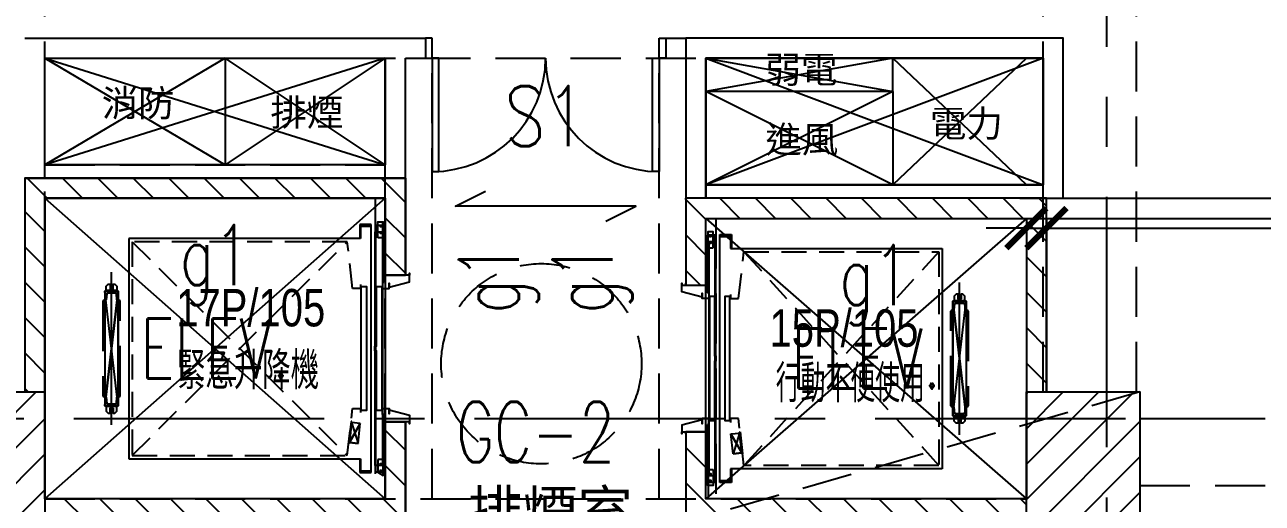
# Model space of a CAD drawing. Header units: millimetres. Extents: x -3377 to 119122, y -22007 to 15479.
# Drawn here: x 53156 to 54083, y 5386 to 5744 of the extents above; entities that cross this region are included whole.
import ezdxf
from ezdxf.enums import TextEntityAlignment as Align

# ---------------------------------------------------------------- set-up
doc = ezdxf.new("R2010")
doc.units = ezdxf.units.MM
doc.header["$LTSCALE"] = 150
doc.header["$MEASUREMENT"] = 0
for name, pattern in [('CENTER', [2, 1.25, -0.25, 0.25, -0.25]), ('DIVIDE2', [15.875, 6.35, -3.175, 0, -3.175, 0, -3.175]), ('DOT', [0.25, 0, -0.25]), ('HIDDEN', [0.375, 0.25, -0.125]), ('HIDDEN2', [0.1875, 0.125, -0.0625]), ('PHANTOM2', [31.75, 15.875, -3.175, 3.175, -3.175, 3.175, -3.175])]:
    doc.linetypes.add(name, pattern=pattern)
doc.layers.get('0').update_dxf_attribs({"plot": 0})
for name, color, linetype in [('BEAM', 251, 'DOT'), ('CENTER', 1, 'CENTER'), ('COL', 1, 'Continuous'), ('DIM1', 7, 'Continuous'), ('E-TXT', 7, 'Continuous'), ('HIDDEN', 2, 'HIDDEN'), ('OPEN', 4, 'Continuous'), ('S-COL', 7, 'Continuous'), ('S-COLB', 4, 'HIDDEN'), ('S-CONCWALL', 30, 'Continuous'), ('S-DIM', 2, 'Continuous'), ('S-GRID', 1, 'CENTER'), ('S-HATCH-COL', 13, 'Continuous'), ('S-HATCH-CONCWALL', 161, 'Continuous'), ('S-OPEN', 13, 'Continuous'), ('S-RCBMB', 3, 'HIDDEN'), ('S-RCBMG', 2, 'HIDDEN'), ('S-SLAB', 5, 'Continuous'), ('S-SLABT', 2, 'Continuous'), ('S-TEXT', 2, 'Continuous'), ('S-TEXTB', 3, 'Continuous'), ('S-TEXTG', 2, 'Continuous'), ('TEXT', 2, 'Continuous'), ('WALL', 2, 'Continuous')]:
    doc.layers.add(name, color=color, linetype=linetype)
doc.layers.add('S-ARCH', color=252, linetype='Continuous', plot=False)
doc.styles.add('3E', font='simplex.shx', dxfattribs={"width": 0.8, "height": 45, "bigfont": 'dayus.shx'})
doc.styles.add('CHINESET', font='c2.shx', dxfattribs={"bigfont": 'china.shx'})
doc.styles.add('CS4', font='romans.shx', dxfattribs={"width": 0.7, "height": 45, "bigfont": 'lsp.shx'})
doc.styles.add('HH', font='')
doc.styles.get('HH').set_extended_font_data('Microsoft JhengHei')
doc.dimstyles.new('DIM150', dxfattribs={"dimscale": 15, "dimtxt": 3, "dimasz": 2, "dimexe": 2, "dimexo": 2, "dimgap": 1, "dimtad": 1, "dimdec": 1, "dimdsep": 46, "dimtxsty": 'CS4', "dimblk1": 'ARCHTICK', "dimblk2": 'ARCHTICK', "dimsah": 1, "dimcen": 2, "dimdle": 2, "dimadec": 0, "dimazin": 0, "dimtfac": 1, "dimtdec": 1, "dimtmove": 0, "dimatfit": 3, "dimldrblk": 'TAA', "dimfxl": 0, "dimtolj": 1, "dimarcsym": 0})

# ---------------------------------------------------------------- blocks, each defined once
blk = doc.blocks.new('LINE(2)')
at = {"layer": 'S-GRID'}
for points in [[(-6585.87, -344.9), (-6585.87, -3083.41)], [(-8859.11, -2310.91), (-5430.87, -2310.91)]]:
    blk.add_lwpolyline(points, dxfattribs=at)
blk = doc.blocks.new('COL(2F-16F)')
for points in [[(-7465.87, -2290.91), (-7380.87, -2290.91), (-7380.87, -2430.91), (-7465.87, -2430.91)], [(-6645.87, -2290.91), (-6560.87, -2290.91), (-6560.87, -2430.91), (-6645.87, -2430.91)]]:
    blk.add_lwpolyline(points, close=True)
blk = doc.blocks.new('WALL(2F-14F)')
for points in [[(-7380.87, -2290.91), (-7380.87, -2145.91), (-7125.87, -2145.91), (-7125.87, -2203.41), (-7110.87, -2203.41), (-7110.87, -2130.91), (-7395.87, -2130.91), (-7395.87, -2290.91), (-7380.87, -2290.91)], [(-6630.87, -2290.91), (-6630.87, -2145.91), (-6900.87, -2145.91), (-6900.87, -2210.91), (-6885.87, -2210.91), (-6885.87, -2160.91), (-6645.87, -2160.91), (-6645.87, -2290.91), (-6630.87, -2290.91)], [(-7380.87, -2385.91), (-7110.87, -2385.91), (-7110.87, -2313.41), (-7125.87, -2313.41), (-7125.87, -2370.91), (-7380.87, -2370.91), (-7380.87, -2385.91)]]:
    blk.add_lwpolyline(points)
at = {"elevation": 1.07}
blk.add_lwpolyline([(-6645.87, -2370.91), (-6885.87, -2370.91), (-6885.87, -2320.91), (-6900.87, -2320.91), (-6900.87, -2385.91), (-6645.87, -2385.91), (-6645.87, -2370.91)], dxfattribs=at)
blk = doc.blocks.new('_ARCHTICK')
at = {"color": 0, "linetype": 'ByBlock', "const_width": 0.15}
blk.add_lwpolyline([(-0.5, -0.5), (0.5, 0.5)], dxfattribs=at)
blk = doc.blocks.new('*D210')
at = {"layer": 'DEFPOINTS', "color": 0, "transparency": 16777216}
for p in [(53906.13, 5591.93), (53921.13, 5591.93), (53921.13, 5591.93)]:
    blk.add_point(p, dxfattribs=at)
at = {"layer": 'S-DIM', "color": 0, "lineweight": -2, "transparency": 16777216}
for p, q in [((53906.13, 5621.93), (53906.13, 5621.93)), ((53906.13, 5591.93), (53876.13, 5591.93)), ((53906.13, 5591.93), (53921.13, 5591.93)), ((53921.13, 5591.93), (54425.58, 5591.93))]:
    blk.add_line(p, q, dxfattribs=at)
at = {"layer": 'S-DIM', "color": 0, "lineweight": -2, "transparency": 16777216, "xscale": 30, "yscale": 30, "zscale": 30}
blk.add_blockref('_ARCHTICK', (53906.13, 5591.93), dxfattribs=at)
at = {"layer": 'S-DIM', "color": 0, "lineweight": -2, "transparency": 16777216, "xscale": 30, "yscale": 30, "zscale": 30, "rotation": 180}
blk.add_blockref('_ARCHTICK', (53921.13, 5591.93), dxfattribs=at)
at = {"layer": 'S-DIM', "color": 0, "transparency": 16777216, "char_height": 45, "attachment_point": 5, "style": 'CS4'}
for s, insert in [('\\A1;RC牆(TYP.)', (54295.64, 5641.22)), ('\\A1;W(15)', (54295.64, 5542.65))]:
    blk.add_mtext(s, dxfattribs=dict(at, insert=insert))
blk = doc.blocks.new('TAA')
at = {"linetype": 'Continuous'}
blk.add_line((0, 0), (-1.663, 0), dxfattribs=at)
blk.add_solid([(-1.5, -0.25), (-1.5, 0.25), (0, 0)], dxfattribs=at)
blk = doc.blocks.new('DwFm')
at = {"layer": 'DEFPOINTS', "color": 252, "linetype": 'HIDDEN'}
blk.add_lwpolyline([(-6560.87, -2290.91), (-12110.4, -3880.07)], dxfattribs=at)
blk = doc.blocks.new('A$C536C7597')
at = {"color": 252}
for p, q in [((-685, 250), (-820, 170)), ((-820, 250), (-685, 170)), ((-685, 250), (-820, 170)), ((-820, 250), (-685, 170)), ((-565, 250), (-685, 170)), ((-565, 170), (-685, 250)), ((-565, 250), (-685, 170)), ((-565, 170), (-685, 250)), ((-685, 250), (-685, 170)), ((-185, 225), (-185, 250)), ((-185, 225), (-325, 155)), ((-185, 155), (-325, 225)), ((-565, 170), (-820, 170)), ((-565, 170), (-820, 170)), ((-72.5, 155), (-325, 155)), ((-85, 155), (-325, 155)), ((-85, 155), (-325, 155))]:
    blk.add_line(p, q, dxfattribs=at)
at = {"color": 252, "ltscale": 10}
for p, q in [((-566.85, 115.5), (-566.85, 127.5)), ((-323.15, 108), (-323.15, 120)), ((-566.85, -50.5), (-566.85, -62.5)), ((-323.15, -58), (-323.15, -80))]:
    blk.add_line(p, q, dxfattribs=at)
at = {"color": 252, "linetype": 'HIDDEN2'}
for p, q in [((-754.5, 112.5), (-593.5, -47.5)), ((-754.5, -47.5), (-593.5, 112.5)), ((-150.5, 105), (-296.5, -55)), ((-150.5, -55), (-296.5, 105))]:
    blk.add_line(p, q, dxfattribs=at)
at = {"color": 252}
for points in [[(-185, 250), (-325, 225)], [(-325, 250), (-185, 225), (-325, 225)], [(-85, 250), (-185, 155)], [(-85, 155), (-185, 250)], [(-185, 225), (-185, 155)], [(-325, 155), (-72.5, 155)], [(-325, 155), (-85, 155)]]:
    blk.add_lwpolyline(points, dxfattribs=at)
at = {"color": 252, "linetype": 'PHANTOM2'}
for points in [[(-575.5, 32.5), (-575.5, 124), (-583.5, 124), (-583.5, 115), (-757, 115), (-757, -50), (-583.5, -50), (-583.5, -59), (-575.5, -59), (-575.5, 32.5)], [(-314.5, 25), (-314.5, 116.5), (-306.5, 116.5), (-306.5, 107.5), (-148, 107.5), (-148, -57.5), (-306.5, -57.5), (-306.5, -66.5), (-314.5, -66.5), (-314.5, 25)]]:
    blk.add_lwpolyline(points, dxfattribs=at)
at = {"color": 252, "linetype": 'DIVIDE2'}
for points in [[(-584.1, -50), (-584.1, -60.4), (-575.5, -60.4), (-575.5, 125.4), (-584.1, 125.4), (-584.1, 115)], [(-566.03, -17.69), (-566.03, -60), (-572.03, -60), (-572.03, 125), (-566.03, 125), (-566.03, 82.7)], [(-323.97, -25.19), (-323.97, -67.5), (-317.97, -67.5), (-317.97, 117.5), (-323.97, 117.5), (-323.97, 75.2)], [(-305.9, -57.5), (-305.9, -67.9), (-314.5, -67.9), (-314.5, 117.9), (-305.9, 117.9), (-305.9, 107.5)]]:
    blk.add_lwpolyline(points, dxfattribs=at)
at = {"color": 252, "ltscale": 10}
for points in [[(-570.53, 115.5), (-570.53, 127.5), (-566.53, 127.5), (-566.53, 115.5)], [(-319.47, 108), (-319.47, 120), (-323.47, 120), (-323.47, 108)], [(-583, -14), (-583, 79), (-579.2, 79), (-579.2, -14)], [(-307, -21.5), (-307, 71.5), (-310.8, 71.5), (-310.8, -21.5)], [(-570.53, -50.5), (-570.53, -60), (-566.53, -62.5), (-566.53, -50.5)], [(-319.47, -58), (-319.47, -70), (-323.47, -70), (-323.47, -58)]]:
    blk.add_lwpolyline(points, close=True, dxfattribs=at)
at = {"color": 252, "linetype": 'HIDDEN2'}
for points in [[(-583.5, 80.5), (-583.5, 77.5), (-589.5, 77.5), (-593.5, 112.5), (-754.5, 112.5), (-754.5, -47.5), (-593.5, -47.5), (-589.5, -12.5), (-583.5, -12.5), (-583.5, -15.5)], [(-306.5, 73), (-306.5, 70), (-300.5, 70), (-296.5, 105), (-150.5, 105), (-150.5, -55), (-296.5, -55), (-300.5, -20), (-306.5, -20), (-306.5, -23)], [(-590.21, -22.87), (-590.12, -22.13), (-590.62, -22.07), (-592.48, -38.47), (-591.99, -38.52), (-591.9, -37.78)], [(-585.44, -38.51), (-591.9, -37.78), (-583.75, -23.61), (-591.9, -37.78), (-585.44, -38.51), (-583.75, -23.61), (-590.21, -22.87), (-591.9, -37.78), (-590.21, -22.87), (-585.44, -38.51)], [(-304.54, -46.39), (-298.08, -45.66), (-306.21, -31.48), (-298.08, -45.66), (-304.54, -46.39), (-306.21, -31.48), (-299.75, -30.76), (-298.08, -45.66), (-299.75, -30.76), (-304.54, -46.39)], [(-299.75, -30.76), (-299.83, -30.01), (-299.34, -29.96), (-297.5, -46.35), (-298, -46.41), (-298.08, -45.66)]]:
    blk.add_lwpolyline(points, dxfattribs=at)
at = {"color": 252, "linetype": 'PHANTOM2'}
for points in [[(-572.5, -55), (-572.5, 120), (-567.2, 120), (-567.2, -55)], [(-317.5, -62.5), (-317.5, 112.5), (-322.8, 112.5), (-322.8, -62.5)]]:
    blk.add_lwpolyline(points, close=True, dxfattribs=at)
at = {"color": 252, "ltscale": 10}
for points in [[(-565, 89), (-565, 87.5), (-566.2, 81.9), (-567.2, 81.9), (-567.2, 77.5), (-562.2, 77.5), (-562.2, 81.4), (-562.2, 78.5), (-547, 82.5), (-547, 89), (-547, 87.5), (-550, 87.5), (-550, 89), (-550, 87.5), (-565, 87.5)], [(-775, 75.5), (-765, 75.5), (-775, -10.5), (-765, 75.5), (-775, 75.5), (-775, -10.5), (-765, -10.5), (-765, 75.5), (-765, -10.5), (-775, 75.5)], [(-572.8, 32.5), (-572.8, 34.3), (-571.7, 34.3), (-571.7, 79), (-567.7, 79), (-567.7, -14), (-571.7, -14), (-571.7, 30.7), (-572.8, 30.7), (-572.8, 32.5)], [(-325, 81.5), (-325, 80), (-323.8, 74.4), (-322.8, 74.4), (-322.8, 70), (-327.8, 70), (-327.8, 73.9), (-327.8, 71), (-343, 75), (-343, 81.5), (-343, 80), (-340, 80), (-340, 81.5), (-340, 80), (-325, 80)], [(-317.2, 25), (-317.2, 26.8), (-318.3, 26.8), (-318.3, 71.5), (-322.3, 71.5), (-322.3, -21.5), (-318.3, -21.5), (-318.3, 23.2), (-317.2, 23.2), (-317.2, 25)], [(-130, 68), (-140, 68), (-130, -18), (-140, 68), (-130, 68), (-130, -18), (-140, -18), (-140, 68), (-140, -18), (-130, 68)], [(-565, -24), (-565, -22.5), (-566.2, -16.9), (-567.2, -16.9), (-567.2, -12.5), (-562.2, -12.5), (-562.2, -16.4), (-562.2, -13.5), (-547, -17.5), (-547, -24), (-547, -22.5), (-550, -22.5), (-550, -24), (-550, -22.5), (-565, -22.5)], [(-325, -31.5), (-325, -30), (-323.8, -24.4), (-322.8, -24.4), (-322.8, -20), (-327.8, -20), (-327.8, -23.9), (-327.8, -21), (-343, -25), (-343, -31.5), (-343, -30), (-340, -30), (-340, -31.5), (-340, -30), (-325, -30)]]:
    blk.add_lwpolyline(points, dxfattribs=at)
for points in [[(-766, 75.95), (-774, 75.95), (-774, 79.3), (-772.5, 80.8), (-771.1, 80.8), (-771.1, 77.2, 0.414214), (-770.9, 77), (-769.1, 77, 0.414214), (-768.9, 77.2), (-768.9, 80.8), (-767.5, 80.8), (-766, 79.3), (-766, 75.5), (-774, 75.5), (-774, 75.95)], [(-139, 68.45), (-131, 68.45), (-131, 71.8), (-132.5, 73.3), (-133.9, 73.3), (-133.9, 69.7, -0.414214), (-134.1, 69.5), (-135.9, 69.5, -0.414214), (-136.1, 69.7), (-136.1, 73.3), (-137.5, 73.3), (-139, 71.8), (-139, 68), (-131, 68), (-131, 68.45)], [(-766, -10.95), (-774, -10.95), (-774, -14.3), (-772.5, -15.8), (-771.1, -15.8), (-771.1, -12.2, -0.414214), (-770.9, -12), (-769.1, -12, -0.414214), (-768.9, -12.2), (-768.9, -15.8), (-767.5, -15.8), (-766, -14.3), (-766, -10.5), (-774, -10.5), (-774, -10.95)], [(-139, -18.45), (-131, -18.45), (-131, -21.8), (-132.5, -23.3), (-133.9, -23.3), (-133.9, -19.7, 0.414214), (-134.1, -19.5), (-135.9, -19.5, 0.414214), (-136.1, -19.7), (-136.1, -23.3), (-137.5, -23.3), (-139, -21.8), (-139, -18), (-131, -18), (-131, -18.45)]]:
    blk.add_lwpolyline(points, format="xyb", dxfattribs=at)
for centre in [(-568.33, 124), (-568.33, 124), (-568.33, 119), (-568.33, 119), (-321.67, 116.5), (-321.67, 116.5), (-321.67, 111.5), (-321.67, 111.5), (-568.33, -54), (-568.33, -54), (-568.33, -59), (-568.33, -59), (-321.67, -61.5), (-321.67, -61.5), (-321.67, -66.5), (-321.67, -66.5)]:
    blk.add_circle(centre, 0.425, dxfattribs=at)
at = {"layer": 'BEAM', "color": 252, "linetype": 'HIDDEN'}
for p, q in [((-572.5, 145), (-572.5, -80)), ((-317.5, 130), (-317.5, -80))]:
    blk.add_line(p, q, dxfattribs=at)
at = {"layer": 'CENTER', "color": 252}
for p, q in [((-770, -24.57), (-770, 89.58)), ((-135, -32.07), (-135, 82.08))]:
    blk.add_line(p, q, dxfattribs=at)
at = {"layer": 'COL', "color": 252}
for points in [[(-905, 0), (-820, 0), (-820, -140), (-905, -140)], [(-85, 0), (0, 0), (0, -140), (-85, -140)]]:
    blk.add_lwpolyline(points, close=True, dxfattribs=at)
at = {"layer": 'DIM1', "color": 252, "linetype": 'HIDDEN'}
blk.add_circle((-448.17, 21.1), 75, dxfattribs=at)
at = {"layer": 'HIDDEN', "color": 252}
for points in [[(-776.5, 68), (-776.5, -3, 0.414214), (-776, -3.5), (-774.55, -3.5, -0.385314), (-774.05, -3.95), (-773.6, -8.55, 0.385314), (-773.1, -9), (-766.9, -9, 0.385314), (-766.4, -8.55), (-765.95, -3.95, -0.385314), (-765.45, -3.5), (-764, -3.5, 0.414214), (-763.5, -3), (-763.5, 68, 0.414214), (-764, 68.5), (-765.45, 68.5, -0.385314), (-765.95, 68.95), (-766.4, 73.55, 0.385314), (-766.9, 74), (-773.1, 74, 0.385314), (-773.6, 73.55), (-774.05, 68.95, -0.385314), (-774.55, 68.5), (-776, 68.5, 0.414214), (-776.5, 68, 1)], [(-128.5, 60.5), (-128.5, -10.5, -0.414214), (-129, -11), (-130.45, -11, 0.385314), (-130.95, -11.45), (-131.4, -16.05, -0.385314), (-131.9, -16.5), (-138.1, -16.5, -0.385314), (-138.6, -16.05), (-139.05, -11.45, 0.385314), (-139.55, -11), (-141, -11, -0.414214), (-141.5, -10.5), (-141.5, 60.5, -0.414214), (-141, 61), (-139.55, 61, 0.385314), (-139.05, 61.45), (-138.6, 66.05, -0.385314), (-138.1, 66.5), (-131.9, 66.5, -0.385314), (-131.4, 66.05), (-130.95, 61.45, 0.385314), (-130.45, 61), (-129, 61, -0.414214), (-128.5, 60.5, -1)]]:
    blk.add_lwpolyline(points, format="xyb", dxfattribs=at)
at = {"layer": 'OPEN', "color": 252, "linetype": 'Continuous'}
for p, q in [((-530, 265), (-535, 265)), ((-530, 250), (-530, 265)), ((-360, 250), (-360, 265)), ((-360, 265), (-355, 265)), ((-535, 250), (-530, 250)), ((-530, 250), (-530, 165)), ((-525, 250), (-530, 250)), ((-525, 165), (-525, 250)), ((-365, 165), (-365, 250)), ((-365, 250), (-360, 250)), ((-355, 250), (-360, 250)), ((-360, 250), (-360, 165)), ((-530, 165), (-525, 165)), ((-360, 165), (-365, 165))]:
    blk.add_line(p, q, dxfattribs=at)
for centre, start, end in [((-530, 250), 270, 0), ((-360, 250), 180, 270)]:
    blk.add_arc(centre, 85, start, end, dxfattribs=at)
at = {"layer": 'WALL', "color": 252}
for p, q in [((-835, 265), (-535, 265)), ((-535, 265), (-535, 250)), ((-355, 265), (-355, 250)), ((-355, 265), (-340, 265)), ((-820, 160), (-820, 250)), ((-820, 250), (-565, 250)), ((-565, 160), (-565, 250)), ((-550, 152.5), (-550, 250)), ((-550, 250), (-535, 250)), ((-355, 250), (-340, 250)), ((-835, 160), (-550, 160)), ((-550, 160), (-550, 87.5)), ((-565, 145), (-820, 145)), ((-820, 145), (-820, -80)), ((-565, 87.5), (-565, 145)), ((-90, 145), (-340, 145)), ((-340, 144), (-340, 145)), ((-340, 144), (-340, 80)), ((-325, 130), (-89.59, 130)), ((-325, 129), (-325, 130)), ((-325, 129), (-325, 130)), ((-325, 129), (-325, 130)), ((-85, 130), (-85, -80)), ((-70, 130), (-70, 0)), ((-325, 80), (-325, 129)), ((-550, 87.5), (-565, 87.5)), ((-340, 80), (-325, 80)), ((-565, -22.5), (-550, -22.5)), ((-565, -80), (-565, -22.5)), ((-550, -22.5), (-550, -95)), ((-325, -30), (-340, -30)), ((-340, -30), (-340, -95)), ((-325, -80), (-325, -30)), ((-820, -77.5), (-820, -545)), ((-565, -80), (-820, -80)), ((-324, -80), (-325, -80)), ((-85, -80), (-324, -80))]:
    blk.add_line(p, q, dxfattribs=at)
for points in [[(-57.5, 145), (-57.5, 265), (-340, 265), (-340, 145)], [(-72.5, 145), (-72.5, 250), (-325, 250), (-325, 145)], [(-90, 145), (167.5, 145)], [(-90, 130), (182.5, 130)]]:
    blk.add_lwpolyline(points, dxfattribs=at)
at = {"layer": 'E-TXT', "color": 252, "style": 'CHINESET'}
for s, width, p in [('17P/105', 0.8, (-609.99, 49.1)), ('15P/105', 0.8, (-165.77, 33.85)), ('行動不便使用', 0.7, (-160.94, -7.74))]:
    blk.add_text(s, height=28, dxfattribs=dict(at, width=width)).set_placement(p, align=Align.RIGHT)
at = {"layer": 'E-TXT', "color": 252, "style": 'CHINESET', "width": 0.8}
blk.add_text('緊急升降機', height=28, dxfattribs=at).set_placement((-667.79, 17.5), align=Align.MIDDLE)
at = {"layer": 'TEXT', "color": 252, "style": 'HH'}
for s, p in [('弱電', (-281.04, 231.39)), ('消防', (-777.37, 206.35)), ('消防', (-777.37, 206.35)), ('排煙', (-651.04, 199.29)), ('排煙', (-651.04, 199.29)), ('電力', (-157.14, 190.94)), ('進風', (-280.37, 179.18))]:
    blk.add_text(s, height=20, dxfattribs=at).set_placement(p)
blk.add_text('排煙室', height=30, dxfattribs=at).set_placement((-441.32, -103.91), align=Align.CENTER)
blk = doc.blocks.new('2022-0217')
blk.add_blockref('A$C536C7597', (41880.73, -2290.91))

msp = doc.modelspace()

# ---------------------------------------------------------------- hatches: boundary and pattern name
at = {"layer": 'S-HATCH-COL'}
h = msp.add_hatch(dxfattribs=at)
h.set_pattern_fill('ANSI31', color=256, scale=150, style=0)
h.set_pattern_definition([(45, (12110.4, 0), (-13.258252, 13.258252), [])])
h.paths.add_polyline_path([(54961.13, 6239.23), (55071.13, 6239.23), (55071.13, 6139.23), (54961.13, 6139.23)])
h.paths.add_polyline_path([(54961.13, 5499.23), (55071.13, 5499.23), (55071.13, 5399.23), (54961.13, 5399.23)])
h.paths.add_polyline_path([(54961.13, 4924.23), (55071.13, 4924.23), (55071.13, 4824.23), (54961.13, 4824.23)])
h.paths.add_polyline_path([(53856.13, 4924.23), (53966.13, 4924.23), (53966.13, 4824.23), (53856.13, 4824.23)])
h.paths.add_polyline_path([(53201.13, 4924.23), (53091.13, 4924.23), (53091.13, 4824.23), (53201.13, 4824.23)])
h.paths.add_polyline_path([(52186.13, 6814.23), (52296.13, 6814.23), (52296.13, 6714.23), (52186.13, 6714.23)])
h.paths.add_polyline_path([(52186.13, 6249.23), (52296.13, 6249.23), (52296.13, 6149.23), (52186.13, 6149.23)])
h.paths.add_polyline_path([(52186.13, 5514.23), (52296.13, 5514.23), (52296.13, 5414.23), (52186.13, 5414.23)])
h.paths.add_polyline_path([(52186.13, 4924.23), (52296.13, 4924.23), (52296.13, 4824.23), (52186.13, 4824.23)])
h.paths.add_polyline_path([(53171.13, 6814.23), (53086.13, 6814.23), (53086.13, 6714.23), (53171.13, 6714.23)])
h.paths.add_polyline_path([(53906.13, 5469.23), (53991.13, 5469.23), (53991.13, 5329.23), (53906.13, 5329.23)])
h.paths.add_polyline_path([(53906.13, 6294.23), (53991.13, 6294.23), (53991.13, 6154.23), (53906.13, 6154.23)])
h.paths.add_polyline_path([(53171.13, 6294.23), (53086.13, 6294.23), (53086.13, 6154.23), (53171.13, 6154.23)])
h.paths.add_polyline_path([(53086.13, 5469.23), (53171.13, 5469.23), (53171.13, 5329.23), (53086.13, 5329.23)])
h.paths.add_polyline_path([(53906.13, 6814.23), (53991.13, 6814.23), (53991.13, 6714.23), (53906.13, 6714.23)])
h.paths.add_polyline_path([(54961.13, 6814.23), (55071.13, 6814.23), (55071.13, 6714.23), (54961.13, 6714.23)])
at = {"layer": 'S-HATCH-CONCWALL'}
h = msp.add_hatch(dxfattribs=at)
h.set_pattern_fill('ANSI31', color=256, scale=150, angle=90, style=0)
h.paths.add_polyline_path([(53156.13, 5329.23), (53171.13, 5329.23), (53171.13, 4924.23), (53156.13, 4924.23)])
h.paths.add_polyline_path([(53201.13, 4884.23), (53426.13, 4884.23), (53426.13, 5274.23), (53441.13, 5274.23), (53441.13, 4869.23), (53201.13, 4869.23)])
h.paths.add_polyline_path([(53171.13, 5374.23), (53441.13, 5374.23), (53441.13, 5446.73), (53426.13, 5446.73), (53426.13, 5389.23), (53171.13, 5389.23)])
h.paths.add_polyline_path([(53171.13, 5469.23), (53171.13, 5614.23), (53426.13, 5614.23), (53426.13, 5556.73), (53441.13, 5556.73), (53441.13, 5629.23), (53156.13, 5629.23), (53156.13, 5469.23)])
h.paths.add_polyline_path([(53921.13, 5469.23), (53921.13, 5614.23), (53651.13, 5614.23), (53651.13, 5549.23), (53666.13, 5549.23), (53666.13, 5599.23), (53906.13, 5599.23), (53906.13, 5469.23)])
edge = h.paths.add_edge_path()
edge.add_line((53906.13, 5389.23), (53666.13, 5389.23))
edge.add_line((53666.13, 5389.23), (53666.13, 5439.23))
edge.add_line((53666.13, 5439.23), (53651.13, 5439.23))
edge.add_line((53651.13, 5439.23), (53651.13, 5374.23))
edge.add_line((53651.13, 5374.23), (53906.13, 5374.23))
edge.add_line((53906.13, 5374.23), (53906.13, 5389.23))
h.paths.add_polyline_path([(53286.13, 6249.23), (53906.13, 6249.23), (53906.13, 6234.23), (53286.13, 6234.23)])
edge = h.paths.add_edge_path(flags=16)
edge.add_line((53918.63, 6154.23), (53918.63, 5959.23))
edge = h.paths.add_edge_path()
edge.add_line((53918.63, 5959.23), (53301.13, 5959.23))
edge.add_line((53301.13, 5959.23), (53301.13, 6134.23))
edge.add_line((53301.13, 6134.23), (53286.13, 6134.23))
edge.add_line((53286.13, 6134.23), (53286.13, 5944.23))
edge.add_line((53286.13, 5944.23), (53933.63, 5944.23))
edge.add_line((53933.63, 5944.23), (53933.63, 6154.23))
edge.add_line((53933.63, 6154.23), (53918.63, 6154.23))

# ---------------------------------------------------------------- linework, layer by layer
at = {"layer": 'S-OPEN'}
for p, q in [((53171.13, 5719.23), (53426.13, 5639.23)), ((53426.13, 5719.23), (53171.13, 5639.23)), ((53666.13, 5719.23), (53918.63, 5624.23)), ((53918.63, 5719.23), (53666.13, 5624.23)), ((53171.13, 5614.23), (53426.13, 5389.23)), ((53426.13, 5614.23), (53171.13, 5389.23)), ((53666.13, 5599.23), (53906.13, 5389.23)), ((53906.13, 5599.23), (53666.13, 5389.23))]:
    msp.add_line(p, q, dxfattribs=at)
at = {"layer": 'S-RCBMB'}
for p, q in [((53171.13, 5719.23, 0), (53918.63, 5719.23, 0)), ((53426.13, 5389.23), (53426.13, 5719.23)), ((53461.13, 5389.23), (53461.13, 5719.23)), ((53631.13, 5389.23), (53631.13, 5719.23)), ((53666.13, 5389.23), (53666.13, 5719.23)), ((53171.13, 5639.23), (53426.13, 5639.23)), ((53666.13, 5624.23), (53918.63, 5624.23)), ((53171.13, 5614.23), (53426.13, 5614.23)), ((53666.13, 5599.23), (53918.63, 5599.23))]:
    msp.add_line(p, q, dxfattribs=at)
at = {"layer": 'S-RCBMG'}
for p, q in [((53171.13, 5469.23), (53171.13, 6154.23)), ((53918.63, 5469.23), (53918.63, 6154.23)), ((53988.63, 5469.23), (53988.63, 6154.23)), ((53991.13, 5449.23), (54961.13, 5449.23)), ((53991.13, 5399.23), (54961.13, 5399.23)), ((53171.13, 5389.23), (53906.13, 5389.23))]:
    msp.add_line(p, q, dxfattribs=at)
at = {"layer": 'S-SLAB'}
for points in [[(53171.13, 5719.23), (53426.13, 5719.23), (53426.13, 5639.23), (53171.13, 5639.23)], [(53666.13, 5719.23), (53918.63, 5719.23), (53918.63, 5624.23), (53666.13, 5624.23)], [(53171.13, 5614.23), (53426.13, 5614.23), (53426.13, 5389.23), (53171.13, 5389.23)], [(53666.13, 5599.23), (53906.13, 5599.23), (53906.13, 5389.23), (53666.13, 5389.23)]]:
    msp.add_lwpolyline(points, close=True, dxfattribs=at)
at = {"layer": 'S-SLABT', "color": 1}
msp.add_lwpolyline([(53591.13, 5597.07), (53613.63, 5608.32), (53478.63, 5608.32), (53501.13, 5619.57)], dxfattribs=at)

# ---------------------------------------------------------------- block references
msp.add_blockref('DwFm', (60552, 7760.14))
at = {"layer": 'S-ARCH'}
msp.add_blockref('2022-0217', (12110.4, 7760.14), dxfattribs=at)
at = {"layer": 'S-COL'}
msp.add_blockref('COL(2F-16F)', (60552, 7760.14), dxfattribs=at)
at = {"layer": 'S-COLB'}
msp.add_blockref('COL(2F-16F)', (60552, 7760.14), dxfattribs=at)
at = {"layer": 'S-CONCWALL'}
msp.add_blockref('WALL(2F-14F)', (60552, 7760.14), dxfattribs=at)
at = {"layer": 'S-GRID'}
msp.add_blockref('LINE(2)', (60552, 7760.14), dxfattribs=at)

# ---------------------------------------------------------------- texts
at = {"layer": 'S-SLABT', "color": 2, "style": '3E', "width": 0.8}
msp.add_text('S1', height=45, dxfattribs=at).set_placement((53546.13, 5653.32), align=Align.CENTER)
at = {"layer": 'S-TEXT', "style": 'CS4', "width": 0.7}
for p in [(53298.63, 5501.73), (53786.13, 5494.23)]:
    msp.add_text('ELEV.', height=45, dxfattribs=at).set_placement(p, align=Align.MIDDLE_CENTER)
at = {"layer": 'S-TEXTB', "linetype": 'Continuous', "style": 'CS4', "width": 0.7}
for p in [(53298.63, 5564.23, 0), (53792.38, 5549.23, 0)]:
    msp.add_text('g1', height=45, dxfattribs=at).set_placement(p, align=Align.MIDDLE)
for p in [(53511.13, 5554.23), (53581.13, 5554.23)]:
    msp.add_text('g1', height=45, rotation=90, dxfattribs=at).set_placement(p, align=Align.MIDDLE)
at = {"layer": 'S-TEXTG', "style": 'CS4', "width": 0.7}
msp.add_text('GC-2', height=45, dxfattribs=at).set_placement((53538.63, 5439.23, 0), align=Align.MIDDLE)

# ---------------------------------------------------------------- dimensions: what is measured, and where the dimension line sits
at = {"layer": 'S-DIM'}
dim = msp.add_linear_dim(base=(53921.13, 5591.93), p1=(53906.13, 5591.93), p2=(53921.13, 5591.93), text='RC牆(TYP.)\\XW(<>)', dimstyle='DIM150', dxfattribs=at)
dim.commit()
dim.dimension.update_dxf_attribs({"geometry": '*D210', "text_midpoint": (54295.64, 5591.93), "dimtype": 160})

doc.saveas('drawing.dxf')
